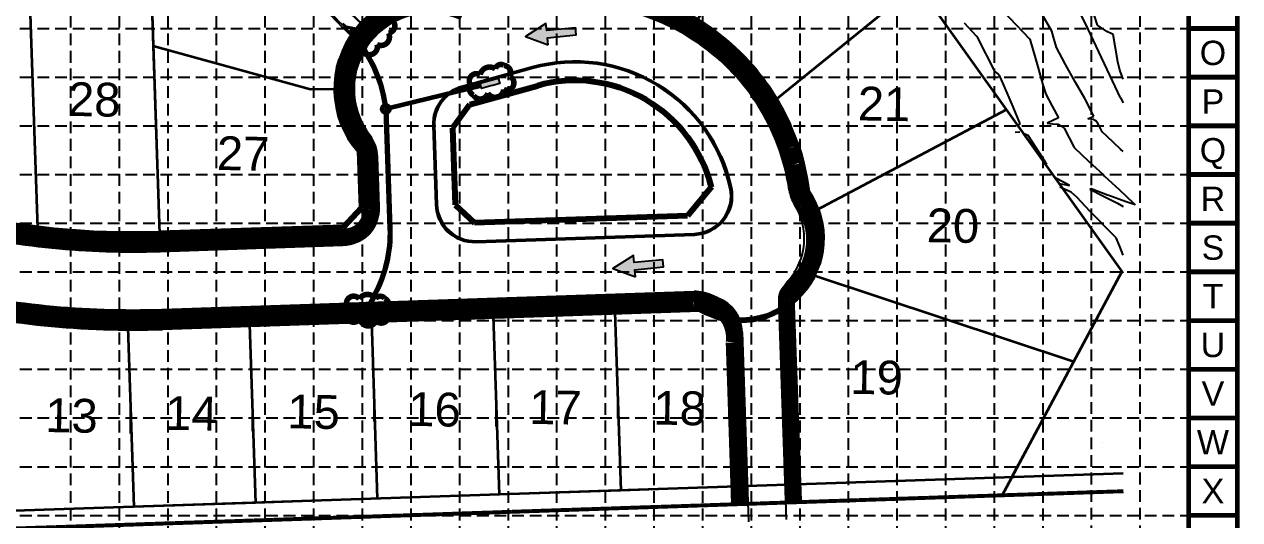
# Model space of a CAD drawing. Header units: inches. Extents: x 2387375 to 2389038, y 7083851 to 7084891.
# Drawn here: x 2388389 to 2389038, y 7084239 to 7084503 of the extents above; entities that cross this region are included whole.
import ezdxf
from ezdxf.enums import TextEntityAlignment as Align

# ---------------------------------------------------------------- set-up
doc = ezdxf.new("R2010")
doc.units = ezdxf.units.IN
doc.header["$MEASUREMENT"] = 0
doc.linetypes.add('add_topo$0$DASHED2', pattern=[0.375, 0.25, -0.125])
doc.linetypes.add('HIDDEN', pattern=[0.375, 0.25, -0.125])
for name, color, linetype in [('1 EROSION BLANKET', 84, 'Continuous'), ('add_topo$0$ROW_DEDICATION', 1, 'Continuous'), ('BASE', 7, 'Continuous'), ('CPGR1$0$CPG-FF', 2, 'Continuous'), ('CSTR1$0$CST-PV-BKCB', 2, 'Continuous'), ('GRID', 254, 'HIDDEN'), ('JCTR1$0$CG_MAIN_CONTOUR', 3, 'Continuous'), ('JCTR1$0$TP-CT-MAJR', 251, 'Continuous'), ('JCTR1$0$TP-CT-MINR', 253, 'Continuous'), ('LEGEND', 7, 'Continuous'), ('STORM', 5, 'Continuous')]:
    doc.layers.add(name, color=color, linetype=linetype)
for name, color, linetype, lineweight in [('CPGR1$0$CPG-PV-WALL', 2, 'Continuous', 30), ('CRWR1$0$CRW-EX-ROW', 22, 'Continuous', 35), ('CRWR1$0$CRW-PR-LOT', 3, 'Continuous', 35), ('CRWR1$0$CRW-PR-PLAT-LN', 2, 'Continuous', 30), ('CRWR1$0$CRW-PR-ROW', 4, 'Continuous', 80), ('CSTR1$0$CST-PV-FACB', 23, 'Continuous', 50), ('USDR1$0$USD-SD-MH', 252, 'Continuous', 60), ('XREF-JCTR', 7, 'Continuous', 35)]:
    doc.layers.add(name, color=color, linetype=linetype, lineweight=lineweight)
doc.styles.add('L100', font='simplex', dxfattribs={"height": 4})
doc.styles.get("Standard").update_dxf_attribs({"font": 'ARIAL.TTF'})
doc.dimstyles.new('SPOT', dxfattribs={"dimscale": 40, "dimtxt": 4, "dimasz": 0.025, "dimexe": 0.03, "dimexo": 0.03, "dimgap": 0.03, "dimtad": 0, "dimtih": 1, "dimtoh": 1, "dimdsep": 46, "dimtxsty": 'L100', "dimblk": 'c', "dimcen": 0, "dimadec": 0, "dimazin": 0, "dimtfac": 1, "dimtofl": 0, "dimtmove": 0, "dimatfit": 3, "dimldrblk": 'c', "dimfxl": 0, "dimtolj": 1, "dimtzin": 0, "dimarcsym": 0})

# ---------------------------------------------------------------- blocks, each defined once
blk = doc.blocks.new('c')
blk = doc.blocks.new('arrow')
blk.add_lwpolyline([(-67, -25.4), (-59.3, -25.4), (-59.6, -56.1), (-51.9, -56.2), (-51.6, -25.5), (-44, -25.5), (-55.3, -2.4), (-67, -25.4)], close=True)
at = {"color": 254}
for points in [[(-44, -25.5), (-67, -25.4), (-55.3, -2.4), (-67, -25.4)], [(-59.6, -56.1), (-51.9, -56.2), (-59.3, -25.4), (-51.6, -25.5)]]:
    blk.add_solid(points, dxfattribs=at)

msp = doc.modelspace()

# ---------------------------------------------------------------- hatches: boundary and pattern name
at = {"layer": 'CPGR1$0$CPG-PV-WALL'}
h = msp.add_hatch(dxfattribs=at)
h.set_pattern_fill('ANSI31', color=130, angle=90, style=0)
h.set_pattern_definition([(135, (9472566.95094, 4696131.97047), (-0.0883883476483, -0.0883883476483), [])])
edge = h.paths.add_edge_path()
edge.add_arc((2387743.3, 7084275.54), 183, 66.98416, 90.47112)
edge.add_line((2387741.79, 7084458.54), (2387677.29, 7084458.01))
edge.add_arc((2387676.53, 7084550), 92, 246.32428, 270.47112, ccw=False)
edge.add_arc((2387596.22, 7084366.84), 108, 66.32428, 71.08517)
edge.add_line((2387631.23, 7084469.01), (2387631.88, 7084470.9))
edge.add_arc((2387596.22, 7084366.84), 110, 66.32428, 71.08517, ccw=False)
edge.add_arc((2387676.53, 7084550), 90, 246.32428, 270.47112)
edge.add_line((2387677.27, 7084460.01), (2387741.78, 7084460.54))
edge.add_arc((2387743.3, 7084275.54), 185, 66.98416, 90.47112, ccw=False)
edge.add_line((2387815.63, 7084445.82), (2387814.85, 7084443.98))
h.paths.add_polyline_path([(2387977.36, 7084443.68), (2388528.08, 7084596.47), (2388549.5, 7084519.29), (2388551.42, 7084519.83), (2388529.47, 7084598.93), (2387977.3, 7084445.73)])
at = {"layer": 'STORM'}
h = msp.add_hatch(color=256, dxfattribs=at)
edge = h.paths.add_edge_path()
edge.add_line((2388572.84, 7084492.5), (2388570.66, 7084494.58))
edge.add_arc((2387799.13, 7085235.23), 1069.5, 316.16983, 316.70556)
edge.add_line((2388577.55, 7084501.82), (2388579.73, 7084499.75))
edge.add_line((2388579.73, 7084499.75), (2388572.84, 7084492.5))
h = msp.add_hatch(color=256, dxfattribs=at)
edge = h.paths.add_edge_path()
edge.add_line((2388642.06, 7084473.99), (2388642.86, 7084471.08))
edge.add_arc((2388923.98, 7083439.19), 1069.5, 105.23881, 105.77453)
edge.add_line((2388633.23, 7084468.41), (2388632.42, 7084471.31))
edge.add_line((2388632.42, 7084471.31), (2388642.06, 7084473.99))
h = msp.add_hatch(color=256, dxfattribs=at)
edge = h.paths.add_edge_path()
edge.add_line((2388569.17, 7084351.26), (2388569.07, 7084354.27))
edge.add_arc((2388540.69, 7085423.39), 1069.5, 271.52062, 272.05635)
edge.add_line((2388579.07, 7084354.58), (2388579.16, 7084351.57))
edge.add_line((2388579.16, 7084351.57), (2388569.17, 7084351.26))

# ---------------------------------------------------------------- linework, layer by layer
at = {"color": 7}
msp.add_line((2388975.39, 7084369.99), (2388766.66, 7084662.06), dxfattribs=at)
at = {"layer": '1 EROSION BLANKET', "const_width": 9}
for points in [[(2388377.86, 7084391.54), (2388390.43, 7084389.69), (2388400.93, 7084388.27), (2388414.96, 7084387.18), (2388432.16, 7084386.15), (2388454.89, 7084385.87), (2388536.27, 7084388.61), (2388560.76, 7084389.42, 0.419123), (2388574.2, 7084404.01), (2388573, 7084435.17), (2388570.02, 7084440.87), (2388566.78, 7084445.64), (2388563.84, 7084451.26), (2388561.27, 7084460.13), (2388560.81, 7084465.13, -0.581029), (2388623.75, 7084509, 0.225662)], [(2388675.55, 7084517.48, -0.342633), (2388796.5, 7084436.36, 0.005882), (2388799.05, 7084427.72), (2388802.03, 7084413.2), (2388803.49, 7084409.46), (2388805.2, 7084406.79, -0.382125), (2388797.84, 7084360.63, 0.256231), (2388795.75, 7084355.51), (2388799.65, 7084247.07)], [(2388383.06, 7084350.27), (2388401.82, 7084348.17), (2388421.92, 7084346.61), (2388442.56, 7084345.98), (2388537.37, 7084348.68), (2388679, 7084353.5), (2388746.14, 7084355.65, -0.475693), (2388767.91, 7084333.09), (2388770.75, 7084246.55)]]:
    msp.add_lwpolyline(points, format="xyb", dxfattribs=at)
at = {"layer": 'add_topo$0$ROW_DEDICATION', "color": 7, "linetype": 'add_topo$0$DASHED2'}
for p, q in [((2388975.39, 7084254.32), (2388082.25, 7084224.34)), ((2388975.39, 7084253.32), (2388082.29, 7084223.34))]:
    msp.add_line(p, q, dxfattribs=at)
at = {"layer": 'BASE', "color": 9}
msp.add_line((2389010.32, 7084863.39), (2389010.32, 7083878.02), dxfattribs=at)
at = {"layer": 'BASE', "const_width": 2.59}
for points in [[(2387376.68, 7083852.09), (2389036.25, 7083852.09), (2389036.25, 7084889.32), (2387376.68, 7084889.32)], [(2387402.61, 7083878.02), (2389010.32, 7083878.02), (2389010.32, 7084863.39), (2387402.61, 7084863.39)]]:
    msp.add_lwpolyline(points, close=True, dxfattribs=at)
for points in [[(2389036.25, 7084500.36), (2389010.32, 7084500.36)], [(2389036.25, 7084474.43), (2389010.32, 7084474.43)], [(2389036.25, 7084448.5), (2389010.32, 7084448.5)], [(2389036.25, 7084422.57), (2389010.32, 7084422.57)], [(2389036.25, 7084396.64), (2389010.32, 7084396.64)], [(2389036.25, 7084370.71), (2389010.32, 7084370.71)], [(2389036.25, 7084344.78), (2389010.32, 7084344.78)], [(2389036.25, 7084318.84), (2389010.32, 7084318.84)], [(2389036.25, 7084292.91), (2389010.32, 7084292.91)], [(2389036.25, 7084266.98), (2389010.32, 7084266.98)], [(2389036.25, 7084241.05), (2389010.32, 7084241.05)]]:
    msp.add_lwpolyline(points, dxfattribs=at)
at = {"layer": 'CRWR1$0$CRW-EX-ROW', "color": 7}
for p, q in [((2388975.39, 7084263.32), (2388081.89, 7084233.33)), ((2388975.39, 7084253.32), (2388082.1, 7084223.34))]:
    msp.add_line(p, q, dxfattribs=at)
at = {"layer": 'CRWR1$0$CRW-PR-LOT', "color": 7}
for p, q in [((2388455.12, 7084578.3), (2388461.4, 7084391.15)), ((2388390.68, 7084560.43), (2388396.27, 7084393.97)), ((2388790, 7084462.29), (2388865.58, 7084523.65)), ((2388541.97, 7084467.95), (2388458.05, 7084490.91)), ((2388555.64, 7084468.01), (2388541.97, 7084467.95)), ((2388812.01, 7084403.87), (2388913.1, 7084457.16)), ((2388810.2, 7084369.05), (2388948.99, 7084323)), ((2388704.32, 7084349.28), (2388707.51, 7084254.33)), ((2388509.43, 7084342.74), (2388512.62, 7084247.79)), ((2388574.39, 7084344.92), (2388577.58, 7084249.97)), ((2388639.35, 7084347.1), (2388642.54, 7084252.15)), ((2388769.5, 7084345.06), (2388772.47, 7084256.51)), ((2388444.45, 7084340.92), (2388447.65, 7084245.61))]:
    msp.add_line(p, q, dxfattribs=at)
msp.add_lwpolyline([(2387581.27, 7084497.63), (2387606.53, 7084493.42), (2387606.67, 7084476.34, -0.079681), (2387640.39, 7084467.58, 0.105752), (2387677.27, 7084460.01), (2387741.78, 7084460.54, -0.14249), (2387841.24, 7084432.49), (2387925.34, 7084431.32), (2388765.06, 7084664.3), (2388974.71, 7084370.95), (2388910.44, 7084251.14)], format="xyb", dxfattribs=at)
at = {"layer": 'CRWR1$0$CRW-PR-PLAT-LN', "color": 7}
for points in [[(2388748.08, 7084504.38), (2388808.52, 7084603.49), (2388865.58, 7084523.65), (2388790, 7084462.29, 0.120521), (2388748.08, 7084504.38, -0.331667)], [(2388555.64, 7084468.01), (2388541.97, 7084467.95), (2388458.05, 7084490.91), (2388455.12, 7084578.3), (2388529.47, 7084598.93), (2388551.42, 7084519.83), (2388569.42, 7084502.69, 0.193587), (2388555.64, 7084468.01, -0.427463)], [(2388396.27, 7084393.97), (2388390.68, 7084560.43), (2388455.12, 7084578.3), (2388461.4, 7084391.15, -0.038405), (2388396.27, 7084393.97, -0.386898)], [(2388330.82, 7084406.14), (2388326.24, 7084542.55), (2388390.68, 7084560.43), (2388396.27, 7084393.97, -0.028085), (2388349.3, 7084402.33, 0.014514), (2388330.82, 7084406.14, 1.95724)], [(2388790, 7084462.29), (2388865.58, 7084523.65), (2388913.1, 7084457.16), (2388812.01, 7084403.87, 0.061948), (2388807.01, 7084413.37, 0.10472), (2388790, 7084462.29, 34.121507)], [(2388559.44, 7084394.44), (2388461.4, 7084391.15), (2388458.05, 7084490.91), (2388541.97, 7084467.95), (2388555.64, 7084468.01, 0.181153), (2388568.08, 7084435.21), (2388569.1, 7084404.77), (2388559.44, 7084394.44)], [(2388812.01, 7084403.87), (2388913.1, 7084457.16), (2388974.71, 7084370.95), (2388948.99, 7084323), (2388810.2, 7084369.05, 0.209137), (2388812.01, 7084403.87, -0.197387)], [(2388810.2, 7084369.05), (2388948.99, 7084323), (2388915.9, 7084261.33), (2388772.47, 7084256.51), (2388769.5, 7084345.06, 0.295141), (2388810.2, 7084369.05, -0.131817)], [(2388769.5, 7084345.06), (2388772.47, 7084256.51), (2388707.51, 7084254.33), (2388704.32, 7084349.28), (2388749.64, 7084350.8, 0.120491), (2388769.5, 7084345.06, 1.476941)], [(2388444.45, 7084340.92), (2388447.65, 7084245.61), (2388382.69, 7084243.43), (2388379.25, 7084345.79, 0.034443), (2388444.45, 7084340.92, -0.088929)], [(2388509.43, 7084342.74), (2388512.62, 7084247.79), (2388447.65, 7084245.61), (2388444.45, 7084340.92, 0.009804), (2388463.08, 7084341.18), (2388509.43, 7084342.74)]]:
    msp.add_lwpolyline(points, format="xyb", dxfattribs=at)
for points in [[(2388704.32, 7084349.28), (2388707.51, 7084254.33), (2388642.54, 7084252.15), (2388639.35, 7084347.1), (2388704.32, 7084349.28)], [(2388574.39, 7084344.92), (2388577.58, 7084249.97), (2388512.62, 7084247.79), (2388509.43, 7084342.74), (2388574.39, 7084344.92)]]:
    msp.add_lwpolyline(points, dxfattribs=at)
msp.add_lwpolyline([(2388574.39, 7084344.92), (2388639.35, 7084347.1), (2388642.54, 7084252.15), (2388577.58, 7084249.97)], close=True, dxfattribs=at)
at = {"layer": 'CRWR1$0$CRW-PR-ROW', "color": 7}
for p, q in [((2388627, 7084459.95), (2388662.95, 7084469.92)), ((2388617.7, 7084447.28), (2388627, 7084459.95)), ((2388617.7, 7084447.28), (2388619.07, 7084406.45)), ((2388568.08, 7084435.21), (2388569.1, 7084404.77)), ((2388755.74, 7084415.95), (2388742.93, 7084400.6)), ((2388569.1, 7084404.77), (2388559.44, 7084394.44)), ((2388619.07, 7084406.45), (2388629.4, 7084396.79)), ((2388742.93, 7084400.6), (2388629.4, 7084396.79)), ((2388559.44, 7084394.44), (2388461.4, 7084391.15)), ((2388749.64, 7084350.8), (2388463.08, 7084341.18))]:
    msp.add_line(p, q, dxfattribs=at)
for centre, radius, start, end in [((2388605.64, 7084468.21), 50, 62.09947, 221.30447), ((2388683.01, 7084397.65), 125, 7.22489, 105.50667), ((2388683.01, 7084397.65), 75, 14.11726, 105.50667), ((2388771.3, 7084388.53), 43.5, 240.14103, 34.82605), ((2388447.14, 7084815.92), 425, 256.69002, 271.92242), ((2388447.14, 7084815.92), 475, 256.69002, 271.92242)]:
    msp.add_arc(centre, radius, start, end, dxfattribs=at)
at = {"layer": 'CSTR1$0$CST-PV-BKCB', "color": 7}
for p, q in [((2388660.41, 7084479.08), (2388622.79, 7084468.64)), ((2388608.15, 7084448.7), (2388609.56, 7084406.63)), ((2388630.22, 7084387.32), (2388746.73, 7084391.23)), ((2388462.76, 7084350.68), (2388746.51, 7084360.2)), ((2388791.77, 7084352.09), (2388795.58, 7084238.76)), ((2388772.21, 7084338.68), (2388775.6, 7084237.6))]:
    msp.add_line(p, q, dxfattribs=at)
at = {"layer": 'CSTR1$0$CST-PV-BKCB', "color": 7, "flags": 128}
msp.add_lwpolyline([(2387677.43, 7084440.51), (2387741.94, 7084441.04, -0.159532), (2387840.07, 7084409.8, 0.166032), (2387985.06, 7084365.66), (2388067.84, 7084368.44, 0.066562), (2388181.42, 7084387.52, -0.133716), (2388347.11, 7084393.09, 0.066562), (2388461.72, 7084381.66), (2388559.26, 7084384.93, 0.414214), (2388578.58, 7084405.59), (2388577.69, 7084431.97)], format="xyb", dxfattribs=at)
at = {"layer": 'CSTR1$0$CST-PV-BKCB', "color": 7}
for centre, radius, start, end in [((2388683.01, 7084397.65), 115.5, 8.27432, 105.50667), ((2388605.64, 7084468.21), 40.5, 66.21726, 217.59715), ((2388683.01, 7084397.65), 84.5, 12.13678, 105.50667), ((2388628.13, 7084449.37), 20, 105.50667, 181.92242), ((2388557.7, 7084431.3), 20, 1.92242, 37.59715), ((2388746.06, 7084411.21), 20, 271.92242, 12.13678), ((2388817.09, 7084417.15), 20, 188.27432, 212.00806), ((2388629.55, 7084407.3), 20, 181.92242, 271.92242), ((2388771.3, 7084388.53), 34, 318.52341, 32.00806), ((2388447.14, 7084815.92), 465.5, 256.69002, 271.92242), ((2388811.76, 7084352.76), 20, 138.52341, 181.92242), ((2388747.18, 7084340.21), 20, 63.47034, 91.92242), ((2388771.3, 7084388.53), 34, 243.47034, 249.31336), ((2388752.22, 7084338.01), 20, 1.92242, 69.31336)]:
    msp.add_arc(centre, radius, start, end, dxfattribs=at)
at = {"layer": 'CSTR1$0$CST-PV-FACB', "color": 7}
for p, q in [((2388660.28, 7084479.56), (2388622.65, 7084469.12)), ((2388607.65, 7084448.68), (2388609.06, 7084406.62)), ((2388630.23, 7084386.82), (2388746.75, 7084390.73))]:
    msp.add_line(p, q, dxfattribs=at)
for centre, radius, start, end in [((2388683.01, 7084397.65), 85, 12.13678, 105.50667), ((2388628.13, 7084449.37), 20.5, 105.50667, 181.92242), ((2388746.06, 7084411.21), 20.5, 271.92242, 12.13678), ((2388629.55, 7084407.3), 20.5, 181.92242, 271.92242)]:
    msp.add_arc(centre, radius, start, end, dxfattribs=at)
at = {"layer": 'GRID', "color": 252, "linetype": 'HIDDEN', "ltscale": 25}
for p, q in [((2388413.91, 7084863.39), (2388413.91, 7083955.7)), ((2388439.84, 7084863.39), (2388439.84, 7083955.7)), ((2388465.77, 7084863.39), (2388465.77, 7083955.7)), ((2388491.7, 7084863.39), (2388491.7, 7083955.7)), ((2388517.63, 7084863.39), (2388517.63, 7083955.7)), ((2388543.56, 7084863.39), (2388543.56, 7083955.7)), ((2388569.49, 7084863.39), (2388569.49, 7083955.7)), ((2388595.42, 7084863.39), (2388595.42, 7083955.7)), ((2388621.35, 7084863.39), (2388621.35, 7083955.7)), ((2388647.28, 7084863.39), (2388647.28, 7083955.7)), ((2388673.22, 7084863.39), (2388673.22, 7083955.7)), ((2388699.15, 7084863.39), (2388699.15, 7083955.7)), ((2388725.08, 7084863.39), (2388725.08, 7083955.7)), ((2388751.01, 7084863.39), (2388751.01, 7083955.7)), ((2388776.94, 7084863.39), (2388776.94, 7083955.7)), ((2388802.87, 7084863.39), (2388802.87, 7083955.7)), ((2388828.8, 7084863.39), (2388828.8, 7083955.7)), ((2388854.73, 7084863.39), (2388854.73, 7083955.7)), ((2388880.66, 7084863.39), (2388880.66, 7083955.7)), ((2388906.59, 7084863.39), (2388906.59, 7083955.7)), ((2388932.52, 7084863.39), (2388932.52, 7083955.7)), ((2388958.41, 7084863.82), (2388958.41, 7083955.7)), ((2388984.34, 7084863.82), (2388984.34, 7083955.7)), ((2387402.61, 7084500.36), (2389010.32, 7084500.36)), ((2387402.61, 7084474.43), (2389010.32, 7084474.43)), ((2387402.61, 7084448.5), (2389010.32, 7084448.5)), ((2387402.61, 7084422.57), (2389010.32, 7084422.57)), ((2387402.61, 7084396.64), (2389010.32, 7084396.64)), ((2387402.61, 7084370.71), (2389010.32, 7084370.71)), ((2387402.61, 7084344.78), (2389010.32, 7084344.78)), ((2387402.61, 7084318.84), (2389010.32, 7084318.84)), ((2387402.61, 7084292.91), (2389010.32, 7084292.91)), ((2387402.61, 7084266.98), (2389010.32, 7084266.98)), ((2387402.61, 7084241.05), (2389010.32, 7084241.05))]:
    msp.add_line(p, q, dxfattribs=at)
at = {"layer": 'JCTR1$0$CG_MAIN_CONTOUR', "ltscale": 0.5, "flags": 128}
msp.add_lwpolyline([(2388964.48, 7084279.68), (2388964.48, 7084279.68), (2388964.48, 7084279.68), (2388964.48, 7084279.68), (2388964.48, 7084279.68)], close=True, dxfattribs=at)
at = {"layer": 'JCTR1$0$TP-CT-MAJR', "color": 35}
for points in [[(2388973.92, 7084463.38), (2388955.3, 7084503.09), (2388940.44, 7084532.15), (2388926.26, 7084549.38), (2388913.09, 7084565.45)], [(2388973.92, 7084463.38), (2388975.39, 7084460.69)]]:
    msp.add_lwpolyline(points, dxfattribs=at)
at = {"layer": 'JCTR1$0$TP-CT-MINR', "color": 35}
for p, q in [((2388911.02, 7084510, 612), (2388918.26, 7084502.4, 612)), ((2388937.3, 7084498.95, 611), (2388932.12, 7084507.84, 611)), ((2388961.72, 7084502.16, 609), (2388960.05, 7084507.17, 609)), ((2388897.17, 7084496.36, 613), (2388890.71, 7084503.17, 613)), ((2388918.26, 7084502.4, 612), (2388925.48, 7084494.82, 612)), ((2388938.57, 7084494.58, 611), (2388937.3, 7084498.95, 611)), ((2388966.73, 7084498.82, 609), (2388961.72, 7084502.16, 609)), ((2388970.07, 7084497.15, 609), (2388966.73, 7084498.82, 609)), ((2388897.85, 7084495.35, 613), (2388897.17, 7084496.36, 613)), ((2388902.09, 7084487, 613), (2388897.85, 7084495.35, 613)), ((2388925.48, 7084494.82, 612), (2388925.54, 7084494.72, 612)), ((2388925.54, 7084494.72, 612), (2388925.6, 7084494.62, 612)), ((2388925.6, 7084494.62, 612), (2388928.39, 7084484.99, 612)), ((2388939.84, 7084490.2, 611), (2388938.57, 7084494.58, 611)), ((2388972.52, 7084482.59, 609), (2388970.07, 7084497.15, 609)), ((2388902.65, 7084485.91, 613), (2388902.09, 7084487, 613)), ((2388907, 7084477.64, 613), (2388902.65, 7084485.91, 613)), ((2388928.39, 7084484.99, 612), (2388929.84, 7084479.97, 612)), ((2388944.69, 7084481.13, 611), (2388939.84, 7084490.2, 611)), ((2388929.84, 7084479.97, 612), (2388932.48, 7084470.28, 612)), ((2388949.82, 7084471.98, 611), (2388944.69, 7084481.13, 611)), ((2388973.68, 7084478.19, 609), (2388972.52, 7084482.59, 609)), ((2388908.29, 7084476.32, 613), (2388907, 7084477.64, 613)), ((2388909.58, 7084474.99, 613), (2388908.29, 7084476.32, 613)), ((2388911.22, 7084471.4, 613), (2388909.58, 7084474.99, 613)), ((2388954.96, 7084463.06, 611), (2388949.82, 7084471.98, 611)), ((2388974.78, 7084474.83, 609), (2388973.68, 7084478.19, 609)), ((2388975.39, 7084473.37, 609), (2388974.78, 7084474.83, 609)), ((2388915.05, 7084462.31, 613), (2388911.22, 7084471.4, 613)), ((2388932.48, 7084470.28, 612), (2388934.08, 7084465.31, 612)), ((2388934.08, 7084465.31, 612), (2388937.51, 7084459.06, 612)), ((2388916.71, 7084458.72, 613), (2388915.05, 7084462.31, 613)), ((2388937.51, 7084459.06, 612), (2388940.93, 7084452.81, 612)), ((2388959.8, 7084453.76, 611), (2388954.96, 7084463.06, 611)), ((2388920.51, 7084449.63, 613), (2388916.71, 7084458.72, 613)), ((2388940.93, 7084452.81, 612), (2388937.86, 7084451.37, 612)), ((2388956.54, 7084452.23, 611), (2388958.17, 7084453, 611)), ((2388958.17, 7084453, 611), (2388959.8, 7084453.76, 611)), ((2388918.83, 7084448.83, 613), (2388920.51, 7084449.63, 613)), ((2388937.86, 7084451.37, 612), (2388934.79, 7084449.93, 612)), ((2388934.79, 7084449.93, 612), (2388937.76, 7084449.68, 612)), ((2388937.76, 7084449.68, 612), (2388940.73, 7084449.42, 612)), ((2388940.73, 7084449.42, 612), (2388942.34, 7084448.37, 612)), ((2388942.34, 7084448.37, 612), (2388943.94, 7084447.32, 612)), ((2388943.94, 7084447.32, 612), (2388946.6, 7084442.18, 612)), ((2388958.12, 7084452.1, 611), (2388956.54, 7084452.23, 611)), ((2388959.69, 7084451.96, 611), (2388958.12, 7084452.1, 611)), ((2388960.54, 7084451.41, 611), (2388959.69, 7084451.96, 611)), ((2388961.39, 7084450.85, 611), (2388960.54, 7084451.41, 611)), ((2388962.81, 7084448.12, 611), (2388961.39, 7084450.85, 611)), ((2388964.22, 7084445.39, 611), (2388962.81, 7084448.12, 611)), ((2388920.32, 7084445.22, 613), (2388917.85, 7084445.05, 613)), ((2388924.65, 7084443.45, 613), (2388922.49, 7084444.34, 613)), ((2388929.34, 7084436.34, 613), (2388924.65, 7084443.45, 613)), ((2388946.6, 7084442.18, 612), (2388949.26, 7084437.04, 612)), ((2388966.8, 7084442.79, 611), (2388964.22, 7084445.39, 611)), ((2388974.04, 7084436.15, 611), (2388966.8, 7084442.79, 611)), ((2388934.03, 7084429.22, 613), (2388929.34, 7084436.34, 613)), ((2388949.26, 7084437.04, 612), (2388956.82, 7084429.64, 612)), ((2388975.39, 7084434.83, 611), (2388974.04, 7084436.15, 611)), ((2388934.17, 7084428.96, 613), (2388934.03, 7084429.22, 613)), ((2388934.15, 7084428.54, 613), (2388934.41, 7084428.45, 613)), ((2388934.31, 7084428.69, 613), (2388934.17, 7084428.96, 613)), ((2388934.49, 7084428.53, 613), (2388934.31, 7084428.69, 613)), ((2388934.41, 7084428.45, 613), (2388934.66, 7084428.36, 613)), ((2388934.66, 7084428.36, 613), (2388934.49, 7084428.53, 613)), ((2388956.82, 7084429.64, 612), (2388964.66, 7084422.53, 612)), ((2388943.56, 7084418.5, 613), (2388939.17, 7084420.77, 613)), ((2388964.66, 7084422.53, 612), (2388965.52, 7084421.73, 612)), ((2388965.52, 7084421.73, 612), (2388973.33, 7084414.58, 612)), ((2388941.2, 7084417.86, 613), (2388946.84, 7084416.73, 613)), ((2388947.7, 7084413.12, 613), (2388941.67, 7084415.86, 613)), ((2388945.2, 7084417.62, 613), (2388943.56, 7084418.5, 613)), ((2388946.84, 7084416.73, 613), (2388945.2, 7084417.62, 613)), ((2388958.35, 7084414.97, 612), (2388957.63, 7084414.85, 612)), ((2388957.63, 7084414.85, 612), (2388964.98, 7084411.06, 612)), ((2388967.05, 7084411.58, 612), (2388958.35, 7084414.97, 612)), ((2388973.33, 7084414.58, 612), (2388980.97, 7084407.26, 612)), ((2388950.83, 7084410.28, 613), (2388947.7, 7084413.12, 613)), ((2388957.6, 7084403.03, 613), (2388950.83, 7084410.28, 613)), ((2388964.98, 7084411.06, 612), (2388972.33, 7084407.27, 612)), ((2388967.76, 7084411.34, 612), (2388967.05, 7084411.58, 612)), ((2388976.47, 7084408.31, 612), (2388967.76, 7084411.34, 612)), ((2388972.33, 7084407.27, 612), (2388975.39, 7084405.62, 612)), ((2388979.13, 7084407.36, 612), (2388976.47, 7084408.31, 612)), ((2388981.78, 7084406.41, 612), (2388979.13, 7084407.36, 612)), ((2388980.97, 7084407.26, 612), (2388981.78, 7084406.41, 612)), ((2388960.56, 7084400, 613), (2388957.6, 7084403.03, 613)), ((2388967.49, 7084392.94, 613), (2388960.56, 7084400, 613)), ((2388969.58, 7084390.94, 613), (2388967.49, 7084392.94, 613)), ((2388971.67, 7084388.93, 613), (2388969.58, 7084390.94, 613)), ((2388973.62, 7084384.33, 613), (2388971.67, 7084388.93, 613)), ((2388975.39, 7084379.55, 613), (2388973.62, 7084384.33, 613))]:
    msp.add_line(p, q, dxfattribs=at)
at = {"layer": 'LEGEND', "color": 170, "ltscale": 100, "const_width": 2.95}
for points in [[(2388568.77, 7084498.08, 0.520567), (2388568.77, 7084498.08, 0.765195), (2388566.98, 7084490.82, 0.417879), (2388571.55, 7084486.86, 0.6649), (2388577.39, 7084491.9, 0.744833), (2388583.53, 7084497.96, 0.975642), (2388582.81, 7084505.63, 0.520567), (2388576.88, 7084508.95, 0.520567), (2388574.03, 7084504.95, 0.540264), (2388568.77, 7084498.08)], [(2388632.46, 7084475.79, 0.520567), (2388632.46, 7084475.79, 0.765195), (2388627.12, 7084470.57, 0.417879), (2388628.91, 7084464.79, 0.6649), (2388636.53, 7084465.99, 0.744833), (2388644.94, 7084467.9, 0.975642), (2388648.38, 7084474.79, 0.520567), (2388645.09, 7084480.75, 0.520567), (2388640.56, 7084478.85, 0.540264), (2388632.46, 7084475.79)], [(2388567.97, 7084356.36, 0.520567), (2388567.97, 7084356.36, 0.765195), (2388561.14, 7084353.34, 0.417879), (2388560.79, 7084347.3, 0.6649), (2388568.35, 7084345.76, 0.744833), (2388576.9, 7084344.6, 0.975642), (2388582.53, 7084349.86, 0.520567), (2388581.53, 7084356.59, 0.520567), (2388576.63, 7084356.39, 0.540264), (2388567.97, 7084356.36)]]:
    msp.add_lwpolyline(points, format="xyb", close=True, dxfattribs=at)
at = {"layer": 'STORM'}
for p, q in [((2388560.22, 7084499.89), (2388558.16, 7084501.85)), ((2388560.82, 7084500.52), (2388558.76, 7084502.48)), ((2388561.11, 7084501.46), (2388559.37, 7084503.12)), ((2388574.12, 7084498.19), (2388560.52, 7084500.81)), ((2388574.68, 7084498.85), (2388561.11, 7084501.46)), ((2388573.55, 7084497.54), (2388563.05, 7084499.56)), ((2388632.83, 7084469.86), (2388582.13, 7084457.51)), ((2388632.65, 7084470.59), (2388583.76, 7084458.68)), ((2388633, 7084469.13), (2388584.11, 7084457.22)), ((2388632.83, 7084469.86), (2388632.83, 7084469.86)), ((2388583.6, 7084393.81), (2388581.64, 7084452.14)), ((2388584.47, 7084393.83), (2388582.51, 7084452.17)), ((2388585.35, 7084393.86), (2388583.39, 7084452.2)), ((2388575.5, 7084358.95), (2388573.06, 7084354.38)), ((2388576.27, 7084358.54), (2388574.07, 7084354.41)), ((2388577.05, 7084358.13), (2388575.08, 7084354.45))]:
    msp.add_line(p, q, dxfattribs=at)
for points in [[(2388572.84, 7084492.5), (2388570.66, 7084494.58, 0.002338), (2388577.55, 7084501.82), (2388579.73, 7084499.75)], [(2388642.06, 7084473.99), (2388642.86, 7084471.08, 0.002338), (2388633.23, 7084468.41), (2388632.42, 7084471.31)], [(2388569.17, 7084351.26), (2388569.07, 7084354.27, 0.002338), (2388579.07, 7084354.58), (2388579.16, 7084351.57)]]:
    msp.add_lwpolyline(points, format="xyb", close=True, dxfattribs=at)
for centre, radius, start, end in [((2388607.03, 7084553.18), 70.88, 195.50667, 226.40802), ((2388607.03, 7084553.18), 70, 195.50667, 226.40802), ((2388512.55, 7084449.82), 69.12, 7.78265, 46.40802), ((2388512.55, 7084449.82), 70, 1.92242, 46.40802), ((2388512.55, 7084449.82), 70.88, 7.76424, 44.56128), ((2388512.55, 7084449.82), 69.12, 1.92242, 4.81991), ((2388512.55, 7084449.82), 70.88, 1.92242, 4.83831), ((2388514.51, 7084391.49), 69.12, 331.92242, 1.92242), ((2388514.51, 7084391.49), 70, 331.92242, 1.92242), ((2388514.51, 7084391.49), 70.88, 331.92242, 1.92242)]:
    msp.add_arc(centre, radius, start, end, dxfattribs=at)
at = {"layer": 'USDR1$0$USD-SD-MH'}
msp.add_circle((2388582.13, 7084457.51), 2, dxfattribs=at)

# ---------------------------------------------------------------- block references
at = {"xscale": 0.4999999997664392, "yscale": 0.5, "zscale": 0.5, "rotation": 96.26953788052617}
for p in [(2388652.43, 7084523.54), (2388699.06, 7084399.96)]:
    msp.add_blockref('arrow', p, dxfattribs=at)

# ---------------------------------------------------------------- texts
at = {"layer": 'BASE'}
for s, p in [('O', (2389023.28, 7084487.39)), ('P', (2389023.28, 7084461.46)), ('Q', (2389023.28, 7084435.53)), ('R', (2389023.28, 7084409.6)), ('S', (2389023.28, 7084383.67)), ('T', (2389023.28, 7084357.74)), ('U', (2389023.28, 7084331.81)), ('V', (2389023.28, 7084305.88)), ('W', (2389023.28, 7084279.95)), ('X', (2389023.28, 7084254.02))]:
    msp.add_text(s, height=12.97, dxfattribs=at).set_placement(p, align=Align.MIDDLE_CENTER)
at = {"layer": 'CPGR1$0$CPG-FF', "color": 7}
for s, p in [('28', (2388426.6, 7084462.59)), ('21', (2388847.86, 7084460.35)), ('27', (2388506, 7084433.93)), ('20', (2388884.6, 7084395.36)), ('19', (2388843.9, 7084314.56)), ('13', (2388414.47, 7084294.21)), ('14', (2388478.39, 7084295.4)), ('15', (2388543.59, 7084296.1)), ('16', (2388608.08, 7084297.5)), ('17', (2388672.58, 7084298.55)), ('18', (2388738.83, 7084298.2))]:
    msp.add_text(s, height=18, rotation=359.0164, dxfattribs=at).set_placement(p, align=Align.MIDDLE)

# ---------------------------------------------------------------- leaders
at = {"layer": 'XREF-JCTR', "path_type": 1}
for points in [[(2388820.95, 7084487.42), (2388808.37, 7084477.1)], [(2388514.41, 7084475.49), (2388498.74, 7084479.87)], [(2388792.59, 7084464.43), (2388805.24, 7084474.66)], [(2388394.53, 7084445.83), (2388395.06, 7084429.57)], [(2388858.41, 7084428.33), (2388844.01, 7084420.77)], [(2388461.06, 7084401.02), (2388460.53, 7084417.28)], [(2388824.81, 7084410.62), (2388839.21, 7084418.18)], [(2388838.07, 7084359.8), (2388853.49, 7084354.63)], [(2388889.74, 7084342.66), (2388874.28, 7084347.71)], [(2388575.65, 7084307.29), (2388575.68, 7084291.03)], [(2388640.78, 7084304.69), (2388640.8, 7084288.42)], [(2388705.68, 7084308.86), (2388705.7, 7084292.59)], [(2388770.7, 7084309.3), (2388770.72, 7084293.03)], [(2388445.8, 7084300.84), (2388445.82, 7084284.57)], [(2388510.79, 7084302.22), (2388510.81, 7084285.95)]]:
    msp.add_leader(points, dimstyle='SPOT', override={"dimasz": 0.2, "dimgap": 0.03, "dimtad": 0}, dxfattribs=at)

doc.saveas('drawing.dxf')
